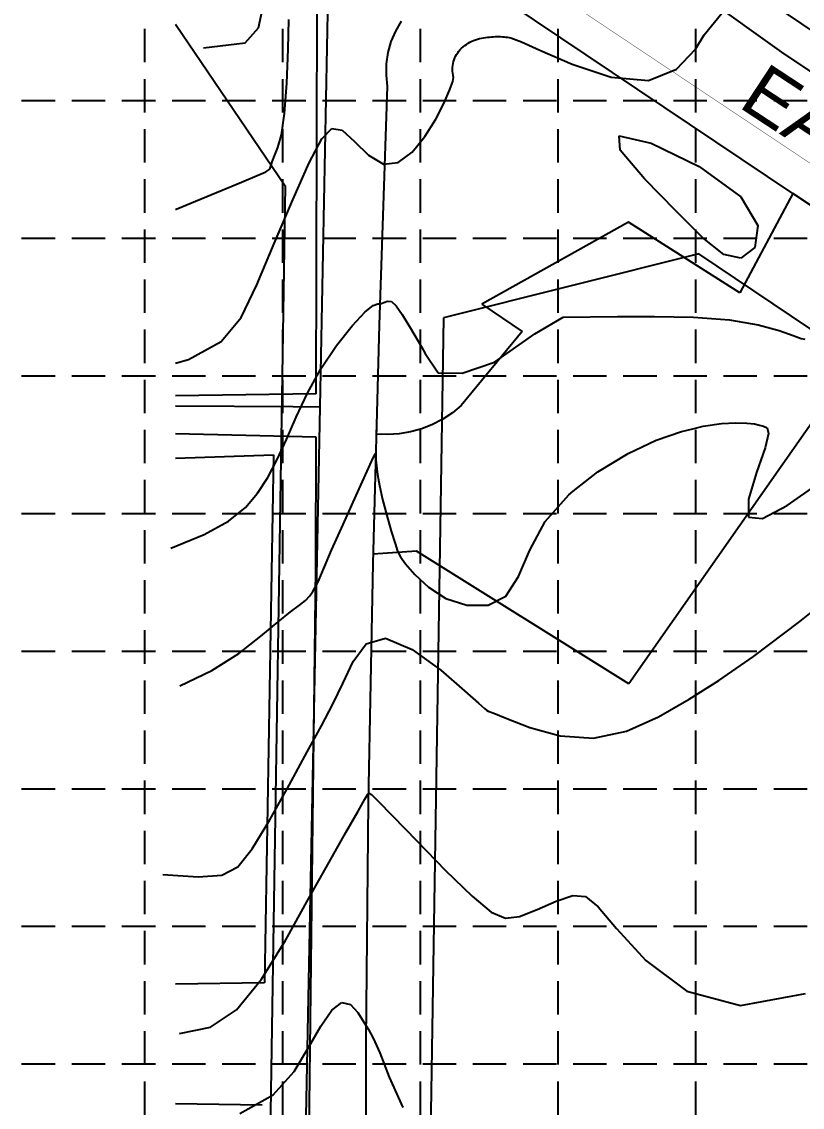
# Model space of a CAD drawing. Extents: x 3769 to 7071, y 3587 to 5652.
# Drawn here: x 4498.5 to 4790.4, y 4088.5 to 4494.7 of the extents above; entities that cross this region are included whole.
import ezdxf
from ezdxf.enums import TextEntityAlignment as Align

# ---------------------------------------------------------------- set-up
doc = ezdxf.new("R2010")
doc.units = 0
doc.header["$LTSCALE"] = 100
doc.header["$MEASUREMENT"] = 0
doc.linetypes.add('HIDDEN', pattern=[0.375, 0.25, -0.125])
for name, color, linetype in [('ADJACENT', 3, 'CONTINUOUS'), ('BTEXT', 5, 'CONTINUOUS'), ('CITY-STREET', 252, 'CONTINUOUS'), ('EC', 43, 'CONTINUOUS'), ('GRID', 254, 'HIDDEN'), ('HIGHWAY-RURAL', 6, 'CONTINUOUS'), ('P-CEMTARY', 7, 'CONTINUOUS'), ('P-FENCE', 5, 'CONTINUOUS'), ('P-PARKLT', 7, 'CONTINUOUS'), ('P-PAVRD', 6, 'CONTINUOUS'), ('PC', 43, 'CONTINUOUS'), ('ROAD', 7, 'CONTINUOUS')]:
    doc.layers.add(name, color=color, linetype=linetype)
doc.styles.get("Standard").update_dxf_attribs({"font": 'ARIAL.TTF'})

msp = doc.modelspace()

# ---------------------------------------------------------------- linework, layer by layer
at = {"layer": 'ADJACENT', "color": 7}
for p, q in [((4556.02, 4493.8), (4597, 4433.23)), ((4597, 4433.23), (4589.02, 3929.79)), ((4751.66, 4407.88), (4656.22, 4383.92)), ((5287.42, 4046.96), (4751.66, 4407.88)), ((4656.22, 4383.92), (4649.01, 3929.03))]:
    msp.add_line(p, q, dxfattribs=at)
at = {"layer": 'CITY-STREET', "color": 7}
for p, q in [((4610.05, 4350.62), (4633.62, 5540.48)), ((4610.05, 4350.62), (4633.62, 5540.48)), ((4556.02, 4350.95), (4600, 4350.68)), ((4556.02, 4350.95), (4600, 4350.68)), ((4600, 4350.68), (4610.05, 4350.62)), ((4600, 4350.68), (4610.05, 4350.62)), ((4601.62, 3925.08), (4610.05, 4350.62)), ((4601.62, 3925.08), (4610.05, 4350.62))]:
    msp.add_line(p, q, dxfattribs=at)
at = {"layer": 'EC', "color": 44}
for p, q in [((4587.05, 4492.36, 728), (4589.17, 4502.21, 728)), ((4753.7, 4489.77, 724), (4760.25, 4497.81, 724)), ((4582.06, 4486.8, 728), (4587.05, 4492.36, 728)), ((4598.09, 4484.37, 726), (4598.4, 4495.44, 726)), ((4668.17, 4487.91, 724), (4668.9, 4488.14, 724)), ((4668.9, 4488.14, 724), (4669.63, 4488.34, 724)), ((4669.63, 4488.34, 724), (4670.37, 4488.51, 724)), ((4670.37, 4488.51, 724), (4671.12, 4488.66, 724)), ((4671.12, 4488.66, 724), (4671.87, 4488.77, 724)), ((4671.87, 4488.77, 724), (4672.62, 4488.87, 724)), ((4672.62, 4488.87, 724), (4673.36, 4488.94, 724)), ((4673.36, 4488.94, 724), (4674.09, 4489, 724)), ((4674.09, 4489, 724), (4674.8, 4489.04, 724)), ((4674.8, 4489.04, 724), (4675.5, 4489.07, 724)), ((4675.5, 4489.07, 724), (4676.19, 4489.09, 724)), ((4676.19, 4489.09, 724), (4676.87, 4489.08, 724)), ((4676.87, 4489.08, 724), (4677.54, 4489.07, 724)), ((4677.54, 4489.07, 724), (4678.21, 4489.03, 724)), ((4678.21, 4489.03, 724), (4678.86, 4488.98, 724)), ((4678.86, 4488.98, 724), (4679.51, 4488.92, 724)), ((4679.51, 4488.92, 724), (4680.15, 4488.84, 724)), ((4680.15, 4488.84, 724), (4680.8, 4488.74, 724)), ((4680.8, 4488.74, 724), (4681.43, 4488.62, 724)), ((4681.43, 4488.62, 724), (4682.4, 4488.32, 724)), ((4682.4, 4488.32, 724), (4685.35, 4487.09, 724)), ((4750.4, 4484.36, 724), (4753.7, 4489.77, 724)), ((4566.4, 4484.9, 728), (4582.06, 4486.8, 728)), ((4597.57, 4471.67, 726), (4598.09, 4484.37, 726)), ((4661.95, 4483.66, 724), (4662.44, 4484.23, 724)), ((4662.44, 4484.23, 724), (4662.97, 4484.77, 724)), ((4662.97, 4484.77, 724), (4663.53, 4485.28, 724)), ((4663.53, 4485.28, 724), (4664.12, 4485.75, 724)), ((4664.12, 4485.75, 724), (4664.74, 4486.2, 724)), ((4664.74, 4486.2, 724), (4665.39, 4486.61, 724)), ((4665.39, 4486.61, 724), (4666.06, 4486.99, 724)), ((4666.06, 4486.99, 724), (4666.75, 4487.33, 724)), ((4666.75, 4487.33, 724), (4667.45, 4487.63, 724)), ((4667.45, 4487.63, 724), (4668.17, 4487.91, 724)), ((4685.35, 4487.09, 724), (4692.28, 4483.98, 724)), ((4692.28, 4483.98, 724), (4704.29, 4478.77, 724)), ((4743.32, 4476.9, 724), (4750.4, 4484.36, 724)), ((4659.92, 4479.74, 724), (4660.14, 4480.44, 724)), ((4660.14, 4480.44, 724), (4660.41, 4481.12, 724)), ((4660.41, 4481.12, 724), (4660.73, 4481.79, 724)), ((4660.73, 4481.79, 724), (4661.1, 4482.44, 724)), ((4661.1, 4482.44, 724), (4661.5, 4483.06, 724)), ((4661.5, 4483.06, 724), (4661.95, 4483.66, 724)), ((4659.54, 4476.85, 724), (4659.56, 4477.58, 724)), ((4659.57, 4476.11, 724), (4659.54, 4476.85, 724)), ((4659.56, 4477.58, 724), (4659.63, 4478.31, 724)), ((4659.65, 4475.38, 724), (4659.57, 4476.11, 724)), ((4659.63, 4478.31, 724), (4659.75, 4479.03, 724)), ((4659.75, 4479.03, 724), (4659.92, 4479.74, 724)), ((4704.29, 4478.77, 724), (4718.92, 4473.93, 724)), ((4732.83, 4472.63, 724), (4743.32, 4476.9, 724)), ((4658.6, 4469.27, 724), (4659.64, 4472.27, 724)), ((4659.64, 4472.27, 724), (4659.9, 4473.82, 724)), ((4659.79, 4474.66, 724), (4659.65, 4475.38, 724)), ((4659.9, 4473.82, 724), (4659.79, 4474.66, 724)), ((4718.92, 4473.93, 724), (4732.83, 4472.63, 724)), ((4596.75, 4460.27, 726), (4597.57, 4471.67, 726)), ((4656.46, 4464.37, 724), (4658.6, 4469.27, 724)), ((4653.28, 4458.22, 724), (4656.46, 4464.37, 724)), ((4595.57, 4452.4, 726), (4596.75, 4460.27, 726)), ((4649.24, 4451.73, 724), (4653.28, 4458.22, 724)), ((4594.25, 4447.56, 726), (4595.57, 4452.4, 726)), ((4610.66, 4450.81, 724), (4614.43, 4454.66, 724)), ((4614.43, 4454.66, 724), (4618.26, 4454.03, 724)), ((4618.26, 4454.03, 724), (4622.9, 4449.89, 724)), ((4644.51, 4445.88, 724), (4649.24, 4451.73, 724)), ((4721.91, 4451.94, 722), (4733.84, 4449.19, 722)), ((4722.23, 4446.57, 722), (4721.91, 4451.94, 722)), ((4593.05, 4444.51, 726), (4594.25, 4447.56, 726)), ((4606, 4441.91, 724), (4610.66, 4450.81, 724)), ((4622.9, 4449.89, 724), (4628.2, 4444.72, 724)), ((4733.84, 4449.19, 722), (4751.85, 4440.47, 722)), ((4592.17, 4442.24, 726), (4593.05, 4444.51, 726)), ((4628.2, 4444.72, 724), (4633.78, 4441.36, 724)), ((4639.29, 4441.97, 724), (4644.51, 4445.88, 724)), ((4731.31, 4435.84, 722), (4722.23, 4446.57, 722)), ((4589.71, 4438.48, 726), (4591.23, 4439.5, 726)), ((4591.23, 4439.5, 726), (4591.6, 4440.57, 726)), ((4591.6, 4440.57, 726), (4592.17, 4442.24, 726)), ((4599.83, 4428, 724), (4606, 4441.91, 724)), ((4633.78, 4441.36, 724), (4639.29, 4441.97, 724)), ((4751.85, 4440.47, 722), (4767.35, 4429.19, 722)), ((4580.6, 4434.64, 726), (4589.71, 4438.48, 726)), ((4743.24, 4423.75, 722), (4731.31, 4435.84, 722)), ((4556.18, 4424.55, 726), (4580.6, 4434.64, 726)), ((4592.91, 4411.69, 724), (4599.83, 4428, 724)), ((4767.35, 4429.19, 722), (4767.35, 4429.19, 722)), ((4767.35, 4429.19, 722), (4773.78, 4418.46, 722)), ((4556.02, 4424.49, 726), (4556.18, 4424.55, 726)), ((4753.23, 4413.83, 722), (4743.24, 4423.75, 722)), ((4773.78, 4418.46, 722), (4772.63, 4410.24, 722)), ((4586.34, 4396.19, 724), (4592.91, 4411.69, 724)), ((4761.02, 4407.63, 722), (4753.23, 4413.83, 722)), ((4767.45, 4406.23, 722), (4761.02, 4407.63, 722)), ((4772.63, 4410.24, 722), (4767.45, 4406.23, 722)), ((4580.53, 4384.05, 724), (4586.34, 4396.19, 724)), ((4626.94, 4386.15, 722), (4629.95, 4388.55, 722)), ((4629.95, 4388.55, 722), (4631.59, 4389.07, 722)), ((4631.59, 4389.07, 722), (4632.67, 4389.08, 722)), ((4632.67, 4389.08, 722), (4633.85, 4389.56, 722)), ((4633.85, 4389.56, 722), (4635.23, 4390.11, 722)), ((4635.23, 4390.11, 722), (4636.77, 4389.95, 722)), ((4636.77, 4389.95, 722), (4638.5, 4388.41, 722)), ((4638.5, 4388.41, 722), (4640.75, 4385.17, 722)), ((4573.06, 4375.05, 724), (4580.53, 4384.05, 724)), ((4622.1, 4380.93, 722), (4626.94, 4386.15, 722)), ((4640.75, 4385.17, 722), (4643.9, 4379.99, 722)), ((4690.37, 4377.83, 722), (4700.96, 4384.13, 722)), ((4700.96, 4384.13, 722), (4721.23, 4384.36, 722)), ((4735.11, 4384.42, 722), (4749.74, 4384.11, 722)), ((4749.74, 4384.11, 722), (4763.18, 4383.13, 722)), ((4763.18, 4383.13, 722), (4773.88, 4381.29, 722)), ((4616.19, 4373.47, 722), (4622.1, 4380.93, 722)), ((4643.9, 4379.99, 722), (4647.99, 4373.07, 722)), ((4773.88, 4381.29, 722), (4781.73, 4379.11, 722)), ((4781.73, 4379.11, 722), (4786.97, 4377.22, 722)), ((4560.82, 4368.27, 724), (4573.06, 4375.05, 724)), ((4675.22, 4367.28, 722), (4690.37, 4377.83, 722)), ((4786.97, 4377.22, 722), (4789.95, 4376.15, 722)), ((4789.95, 4376.15, 722), (4791.33, 4375.85, 722)), ((4610.3, 4364.76, 722), (4616.19, 4373.47, 722)), ((4647.99, 4373.07, 722), (4649.34, 4370.59, 722)), ((4649.34, 4370.59, 722), (4654.19, 4363.33, 722)), ((4556.02, 4366.9, 724), (4560.82, 4368.27, 724)), ((4663.17, 4363.17, 722), (4675.22, 4367.28, 722)), ((4605.29, 4355.7, 722), (4610.3, 4364.76, 722)), ((4654.19, 4363.33, 722), (4663.17, 4363.17, 722)), ((4601.11, 4346.77, 722), (4605.29, 4355.7, 722)), ((4597.44, 4338.39, 722), (4601.11, 4346.77, 722)), ((4594, 4330.86, 722), (4597.44, 4338.39, 722)), ((4590.5, 4324.17, 722), (4594, 4330.86, 722)), ((4586.67, 4318.22, 722), (4590.5, 4324.17, 722)), ((4582.09, 4312.87, 722), (4586.67, 4318.22, 722)), ((4575.81, 4307.85, 722), (4582.09, 4312.87, 722)), ((4566.74, 4302.87, 722), (4575.81, 4307.85, 722)), ((4554.21, 4297.76, 722), (4566.74, 4302.87, 722)), ((4789.41, 4270.27, 718), (4812.14, 4288.49, 718)), ((4772.15, 4257.18, 718), (4789.41, 4270.27, 718)), ((4622.37, 4255.3, 718), (4627.3, 4261.9, 718)), ((4627.3, 4261.9, 718), (4634.49, 4264, 718)), ((4634.49, 4264, 718), (4644.45, 4259.83, 718)), ((4644.45, 4259.83, 718), (4655.19, 4252.03, 718)), ((4759.2, 4248.22, 718), (4772.15, 4257.18, 718)), ((4618.57, 4247.05, 718), (4622.37, 4255.3, 718)), ((4655.19, 4252.03, 718), (4664.11, 4244.35, 718)), ((4614.86, 4239.29, 718), (4618.57, 4247.05, 718)), ((4664.11, 4244.35, 718), (4669.28, 4239.7, 718)), ((4748.06, 4241.23, 718), (4759.2, 4248.22, 718)), ((4736.65, 4234.61, 718), (4748.06, 4241.23, 718)), ((4610.6, 4231.26, 718), (4614.86, 4239.29, 718)), ((4669.28, 4239.7, 718), (4671.49, 4237.68, 718)), ((4671.49, 4237.68, 718), (4672.23, 4237.07, 718)), ((4672.23, 4237.07, 718), (4672.94, 4236.73, 718)), ((4672.94, 4236.73, 718), (4675.04, 4235.91, 718)), ((4675.04, 4235.91, 718), (4679.92, 4233.95, 718)), ((4679.92, 4233.95, 718), (4688.51, 4230.64, 718)), ((4724.67, 4229.24, 718), (4736.65, 4234.61, 718)), ((4605.24, 4221.46, 718), (4610.6, 4231.26, 718)), ((4688.51, 4230.64, 718), (4699.78, 4227.51, 718)), ((4712.26, 4226.58, 718), (4724.67, 4229.24, 718)), ((4699.78, 4227.51, 718), (4712.26, 4226.58, 718)), ((4598.51, 4209.09, 718), (4605.24, 4221.46, 718)), ((4591.28, 4196.12, 718), (4598.51, 4209.09, 718)), ((4624.24, 4199.34, 716), (4626.79, 4203.84, 716)), ((4626.79, 4203.84, 716), (4627.92, 4205.69, 716)), ((4627.92, 4205.69, 716), (4628.44, 4206.01, 716)), ((4628.44, 4206.01, 716), (4629.26, 4205.49, 716)), ((4629.26, 4205.49, 716), (4631.66, 4203.16, 716)), ((4631.66, 4203.16, 716), (4637.06, 4197.61, 716)), ((4584.67, 4185.22, 718), (4591.28, 4196.12, 718)), ((4619.69, 4191.34, 716), (4624.24, 4199.34, 716)), ((4637.06, 4197.61, 716), (4646.16, 4188.17, 716)), ((4613.38, 4180.17, 716), (4619.69, 4191.34, 716)), ((4646.16, 4188.17, 716), (4657, 4177.11, 716)), ((4579.27, 4178.44, 718), (4584.67, 4185.22, 718)), ((4605.76, 4166.46, 716), (4613.38, 4180.17, 716)), ((4551.23, 4175.62, 718), (4564.49, 4174.75, 718)), ((4564.49, 4174.75, 718), (4573.31, 4175.31, 718)), ((4573.31, 4175.31, 718), (4579.27, 4178.44, 718)), ((4657, 4177.11, 716), (4666.93, 4167.44, 716)), ((4666.93, 4167.44, 716), (4674.04, 4161.54, 716)), ((4698.28, 4165.66, 716), (4704.52, 4167.75, 716)), ((4704.52, 4167.75, 716), (4709.24, 4167.35, 716)), ((4709.24, 4167.35, 716), (4714.01, 4163.51, 716)), ((4597.25, 4151.15, 716), (4605.76, 4166.46, 716)), ((4691.23, 4162.52, 716), (4698.28, 4165.66, 716)), ((4714.01, 4163.51, 716), (4720.95, 4155.44, 716)), ((4674.04, 4161.54, 716), (4679.36, 4159.29, 716)), ((4679.36, 4159.29, 716), (4684.67, 4159.92, 716)), ((4684.67, 4159.92, 716), (4691.23, 4162.52, 716)), ((4720.95, 4155.44, 716), (4731.85, 4143.4, 716)), ((4588.17, 4136.46, 716), (4597.25, 4151.15, 716)), ((4731.85, 4143.4, 716), (4747.25, 4131.93, 716)), ((4578.79, 4124.96, 716), (4588.17, 4136.46, 716)), ((4747.25, 4131.93, 716), (4767.32, 4126.64, 716)), ((4767.32, 4126.64, 716), (4791.62, 4131.09, 716)), ((4614.45, 4124.88, 714), (4618.15, 4127.78, 714)), ((4618.15, 4127.78, 714), (4621.4, 4127.01, 714)), ((4621.4, 4127.01, 714), (4624.15, 4123.94, 714)), ((4569.06, 4118.49, 716), (4578.79, 4124.96, 716)), ((4610.31, 4118.88, 714), (4614.45, 4124.88, 714)), ((4624.15, 4123.94, 714), (4626.37, 4120.41, 714)), ((4557.47, 4116.07, 716), (4569.06, 4118.49, 716)), ((4605.73, 4110.84, 714), (4610.31, 4118.88, 714)), ((4626.37, 4120.41, 714), (4628.14, 4117.66, 714)), ((4628.14, 4117.66, 714), (4629.93, 4114.43, 714)), ((4629.93, 4114.43, 714), (4632.34, 4108.9, 714)), ((4600.37, 4101.86, 714), (4605.73, 4110.84, 714)), ((4632.34, 4108.9, 714), (4635.91, 4099.83, 714)), ((4592.49, 4093.21, 714), (4600.37, 4101.86, 714)), ((4635.91, 4099.83, 714), (4641.01, 4088.49, 714)), ((4580, 4086.22, 714), (4592.49, 4093.21, 714))]:
    msp.add_line(p, q, dxfattribs=at)
at = {"layer": 'GRID', "color": 252, "linetype": 'HIDDEN', "ltscale": 0.5}
for p, q in [((4544.43, 5598.22), (4544.43, 3795.49)), ((4595.93, 5598.22), (4595.93, 3795.49)), ((4647.43, 5598.22), (4647.43, 3795.49)), ((4698.93, 5598.22), (4698.93, 3795.49)), ((4750.43, 5598.22), (4750.43, 3795.49)), ((3823.43, 4465.22), (7016.43, 4465.22)), ((3823.43, 4413.72), (7016.43, 4413.72)), ((3823.43, 4362.22), (7016.43, 4362.22)), ((3823.43, 4310.72), (7016.43, 4310.72)), ((3823.43, 4259.22), (7016.43, 4259.22)), ((3823.43, 4207.72), (7016.43, 4207.72)), ((3823.43, 4156.22), (7016.43, 4156.22)), ((3823.43, 4104.72), (7016.43, 4104.72))]:
    msp.add_line(p, q, dxfattribs=at)
at = {"layer": 'HIGHWAY-RURAL', "color": 7, "const_width": 0.151}
msp.add_lwpolyline([(5568.06, 3925.08), (4556.02, 4599.92)], dxfattribs=at)
at = {"layer": 'P-CEMTARY', "color": 7}
for p, q in [((4556.02, 4331.35, 722.82), (4592.57, 4332.61, 722.82)), ((4592.57, 4332.61, 722.82), (4589.2, 4135.1, 722.82)), ((4589.2, 4135.1, 722.82), (4556.02, 4134.56, 722.82))]:
    msp.add_line(p, q, dxfattribs=at)
at = {"layer": 'P-FENCE', "color": 7}
msp.add_line((4588.32, 4089.27, 713.58), (4556.02, 4089.75, 713.58), dxfattribs=at)
msp.add_line((4588.32, 4089.27, 713.58), (4556.02, 4089.75, 713.58), dxfattribs=at)
at = {"layer": 'P-PARKLT', "color": 7}
for p, q in [((4786.89, 4430.45, 722.82), (4767, 4393.21, 722.82)), ((4786.89, 4430.45, 722.82), (4767, 4393.21, 722.82)), ((4725.44, 4419.67, 722.82), (4670.58, 4388.98, 722.82)), ((4725.44, 4419.67, 722.82), (4670.58, 4388.98, 722.82)), ((4767, 4393.21, 722.82), (4725.44, 4419.67, 722.82)), ((4767, 4393.21, 722.82), (4725.44, 4419.67, 722.82)), ((4670.58, 4388.98, 722.82), (4685.64, 4378.81, 722.82)), ((4670.58, 4388.98, 722.82), (4685.64, 4378.81, 722.82)), ((4685.64, 4378.81, 722.82), (4662.83, 4351.05, 722.82)), ((4685.64, 4378.81, 722.82), (4662.83, 4351.05, 722.82)), ((4807.63, 4364.24, 720.34), (4725.56, 4246.98, 720.34)), ((4807.63, 4364.24, 720.34), (4725.56, 4246.98, 720.34)), ((4662.83, 4351.05, 721.82), (4659.53, 4348.32, 721.82)), ((4662.83, 4351.05, 721.82), (4659.53, 4348.32, 721.82)), ((4655.93, 4345.93, 721.82), (4652.09, 4343.93, 721.82)), ((4655.93, 4345.93, 721.82), (4652.09, 4343.93, 721.82)), ((4659.53, 4348.32, 721.82), (4655.93, 4345.93, 721.82)), ((4659.53, 4348.32, 721.82), (4655.93, 4345.93, 721.82)), ((4631.2, 4340.39, 720.48), (4631.31, 4343.87, 720.48)), ((4631.2, 4340.39, 720.48), (4631.31, 4343.87, 720.48)), ((4648.06, 4342.33, 721.82), (4643.9, 4341.17, 721.82)), ((4648.06, 4342.33, 721.82), (4643.9, 4341.17, 721.82)), ((4652.09, 4343.93, 721.82), (4648.06, 4342.33, 721.82)), ((4652.09, 4343.93, 721.82), (4648.06, 4342.33, 721.82)), ((4635.41, 4340.19, 721.82), (4631.2, 4340.39, 721.82)), ((4635.41, 4340.19, 721.82), (4631.2, 4340.39, 721.82)), ((4639.66, 4340.45, 721.82), (4635.41, 4340.19, 721.82)), ((4639.66, 4340.45, 721.82), (4635.41, 4340.19, 721.82)), ((4643.9, 4341.17, 721.82), (4639.66, 4340.45, 721.82)), ((4643.9, 4341.17, 721.82), (4639.66, 4340.45, 721.82)), ((4646.11, 4296.59, 720.34), (4629.83, 4295.5, 720.34)), ((4646.11, 4296.59, 720.34), (4629.83, 4295.5, 720.34)), ((4725.56, 4246.98, 720.34), (4646.11, 4296.59, 720.34)), ((4725.56, 4246.98, 720.34), (4646.11, 4296.59, 720.34))]:
    msp.add_line(p, q, dxfattribs=at)
at = {"layer": 'P-PAVRD', "color": 7}
for p, q in [((4782.73, 4483.23, 717.59), (4729.12, 4521.75, 717.59)), ((4782.73, 4483.23, 717.59), (4729.12, 4521.75, 717.59)), ((4786.89, 4430.45, 718.33), (4680.76, 4501.58, 718.33)), ((4786.89, 4430.45, 718.33), (4680.76, 4501.58, 718.33)), ((4608.61, 4355.41, 723.47), (4608.89, 4499.89, 723.47)), ((4608.61, 4355.41, 723.47), (4608.89, 4499.89, 723.47)), ((4640.31, 4494.85, 725.7), (4638.19, 4491.16, 725.7)), ((4640.31, 4494.85, 725.7), (4638.19, 4491.16, 725.7)), ((4638.19, 4491.16, 725.7), (4636.55, 4487.24, 725.7)), ((4638.19, 4491.16, 725.7), (4636.55, 4487.24, 725.7)), ((4636.55, 4487.24, 725.7), (4635.42, 4483.15, 725.7)), ((4636.55, 4487.24, 725.7), (4635.42, 4483.15, 725.7)), ((4635.42, 4483.15, 725.7), (4634.8, 4478.94, 725.7)), ((4635.42, 4483.15, 725.7), (4634.8, 4478.94, 725.7)), ((5062.12, 4295.98, 717.59), (4782.73, 4483.23, 717.59)), ((5062.12, 4295.98, 717.59), (4782.73, 4483.23, 717.59)), ((4634.8, 4478.94, 725.7), (4634.72, 4474.69, 725.7)), ((4634.8, 4478.94, 725.7), (4634.72, 4474.69, 725.7)), ((4634.72, 4474.69, 725.7), (4635.18, 4470.46, 725.7)), ((4634.72, 4474.69, 725.7), (4635.18, 4470.46, 725.7)), ((4635.18, 4470.46, 718.64), (4632.08, 4381.26, 718.64)), ((4635.18, 4470.46, 718.64), (4632.08, 4381.26, 718.64)), ((4823.97, 4405.59, 718.33), (4786.89, 4430.45, 718.33)), ((4823.97, 4405.59, 718.33), (4786.89, 4430.45, 718.33)), ((4632.08, 4381.26, 718.64), (4629.72, 4292.02, 718.64)), ((4632.08, 4381.26, 718.64), (4629.72, 4292.02, 718.64)), ((4608.61, 4355.41, 726.12), (4556.02, 4354.71, 726.12)), ((4608.61, 4355.41, 726.12), (4556.02, 4354.71, 726.12)), ((4608.57, 4339.21, 727.13), (4556.02, 4340.51, 727.13)), ((4608.57, 4339.21, 727.13), (4556.02, 4340.51, 727.13)), ((4608.48, 4290.33, 718.2), (4608.57, 4339.21, 718.2)), ((4608.48, 4290.33, 718.2), (4608.57, 4339.21, 718.2)), ((4605.44, 4034.45, 718.2), (4608.48, 4290.33, 718.2)), ((4605.44, 4034.45, 718.2), (4608.48, 4290.33, 718.2)), ((4629.72, 4292.02, 718.64), (4628.08, 4202.73, 718.64)), ((4629.72, 4292.02, 718.64), (4628.08, 4202.73, 718.64)), ((4628.08, 4202.73, 718.64), (4627.17, 4113.42, 718.64)), ((4628.08, 4202.73, 718.64), (4627.17, 4113.42, 718.64)), ((4627.17, 4113.42, 718.64), (4626.98, 4024.1, 718.64)), ((4627.17, 4113.42, 718.64), (4626.98, 4024.1, 718.64))]:
    msp.add_line(p, q, dxfattribs=at)
at = {"layer": 'PC', "color": 44}
for p, q in [((4721.23, 4384.36, 722), (4735.11, 4384.42, 722)), ((4745.15, 4341.37, 720), (4749.43, 4342.39, 720)), ((4749.43, 4342.39, 720), (4753.28, 4343.31, 720)), ((4753.28, 4343.31, 720), (4760.1, 4344.31, 720)), ((4760.1, 4344.31, 720), (4765.58, 4344.62, 720)), ((4765.58, 4344.62, 720), (4769.68, 4344.51, 720)), ((4769.68, 4344.51, 720), (4772.49, 4344.18, 720)), ((4772.49, 4344.18, 720), (4774.39, 4343.77, 720)), ((4774.39, 4343.77, 720), (4775.88, 4343.35, 720)), ((4775.88, 4343.35, 720), (4777.22, 4342.74, 720)), ((4777.22, 4342.74, 720), (4777.72, 4340.58, 720)), ((4725.25, 4333.17, 720), (4735.78, 4338.12, 720)), ((4735.78, 4338.12, 720), (4745.15, 4341.37, 720)), ((4777.72, 4340.58, 720), (4776.5, 4335.23, 720)), ((4776.5, 4335.23, 720), (4773.27, 4326, 720)), ((4627.59, 4326.46, 720), (4629.87, 4331.45, 720)), ((4629.87, 4331.45, 720), (4630.71, 4333.11, 720)), ((4630.71, 4333.11, 720), (4630.84, 4332.93, 720)), ((4630.84, 4332.93, 720), (4630.86, 4332.11, 720)), ((4630.86, 4332.11, 720), (4630.94, 4330.7, 720)), ((4630.94, 4330.7, 720), (4631.15, 4328.48, 720)), ((4713.89, 4326.26, 720), (4725.25, 4333.17, 720)), ((4623.51, 4317.4, 720), (4627.59, 4326.46, 720)), ((4631.15, 4328.48, 720), (4631.55, 4325.28, 720)), ((4704.74, 4319, 720), (4713.89, 4326.26, 720)), ((4773.27, 4326, 720), (4770.26, 4316, 720)), ((4631.55, 4325.28, 720), (4632.25, 4321.09, 720)), ((4784.71, 4313.71, 720), (4796.32, 4321.82, 720)), ((4618.65, 4306.54, 720), (4623.51, 4317.4, 720)), ((4632.25, 4321.09, 720), (4633.37, 4315.91, 720)), ((4694.22, 4307.68, 720), (4703.02, 4317.63, 720)), ((4703.02, 4317.63, 720), (4704.74, 4319, 720)), ((4633.37, 4315.91, 720), (4634.95, 4309.96, 720)), ((4770.26, 4316, 720), (4770.29, 4309.27, 720)), ((4775.45, 4308.85, 720), (4784.71, 4313.71, 720)), ((4634.95, 4309.96, 720), (4636.66, 4304.12, 720)), ((4770.29, 4309.27, 720), (4775.45, 4308.85, 720)), ((4614.36, 4296.89, 720), (4618.65, 4306.54, 720)), ((4688.44, 4297, 720), (4694.22, 4307.68, 720)), ((4636.66, 4304.12, 720), (4638.09, 4299.42, 720)), ((4638.09, 4299.42, 720), (4639.03, 4296.53, 720)), ((4611.69, 4290.74, 720), (4614.36, 4296.89, 720)), ((4639.03, 4296.53, 720), (4640.06, 4294.48, 720)), ((4640.06, 4294.48, 720), (4641.99, 4291.9, 720)), ((4684.23, 4287.12, 720), (4688.44, 4297, 720)), ((4610.34, 4287.52, 720), (4611.69, 4290.74, 720)), ((4641.99, 4291.9, 720), (4645.46, 4287.85, 720)), ((4609.21, 4284.87, 720), (4609.69, 4285.94, 720)), ((4609.69, 4285.94, 720), (4610.34, 4287.52, 720)), ((4645.46, 4287.85, 720), (4650.53, 4283.12, 720)), ((4679.53, 4279.79, 720), (4684.23, 4287.12, 720)), ((4606.23, 4279.87, 720), (4607.35, 4281.47, 720)), ((4607.35, 4281.47, 720), (4608.13, 4282.84, 720)), ((4608.13, 4282.84, 720), (4608.71, 4283.92, 720)), ((4608.71, 4283.92, 720), (4609.21, 4284.87, 720)), ((4650.53, 4283.12, 720), (4657.11, 4278.89, 720)), ((4602.33, 4276.38, 720), (4604.63, 4278.18, 720)), ((4604.63, 4278.18, 720), (4606.23, 4279.87, 720)), ((4657.11, 4278.89, 720), (4664.93, 4276.33, 720)), ((4672.84, 4276.34, 720), (4679.53, 4279.79, 720)), ((4594.31, 4270.19, 720), (4599.02, 4273.94, 720)), ((4599.02, 4273.94, 720), (4602.33, 4276.38, 720)), ((4664.93, 4276.33, 720), (4672.84, 4276.34, 720)), ((4587.9, 4264.74, 720), (4594.31, 4270.19, 720)), ((4579.67, 4258.3, 720), (4587.9, 4264.74, 720)), ((4569.59, 4251.88, 720), (4579.67, 4258.3, 720)), ((4557.61, 4246.22, 720), (4569.59, 4251.88, 720))]:
    msp.add_line(p, q, dxfattribs=at)
at = {"layer": 'ROAD', "color": 7}
msp.add_line((4706.25, 4550.77), (5119.02, 4270.39), dxfattribs=at)

# ---------------------------------------------------------------- texts
at = {"layer": 'BTEXT', "color": 7, "linetype": 'Continuous'}
msp.add_text('EAST  MAIN  STREET', height=20, rotation=326.6892, dxfattribs=at).set_placement((4884.62, 4385.11), align=Align.CENTER)

doc.saveas('drawing.dxf')
